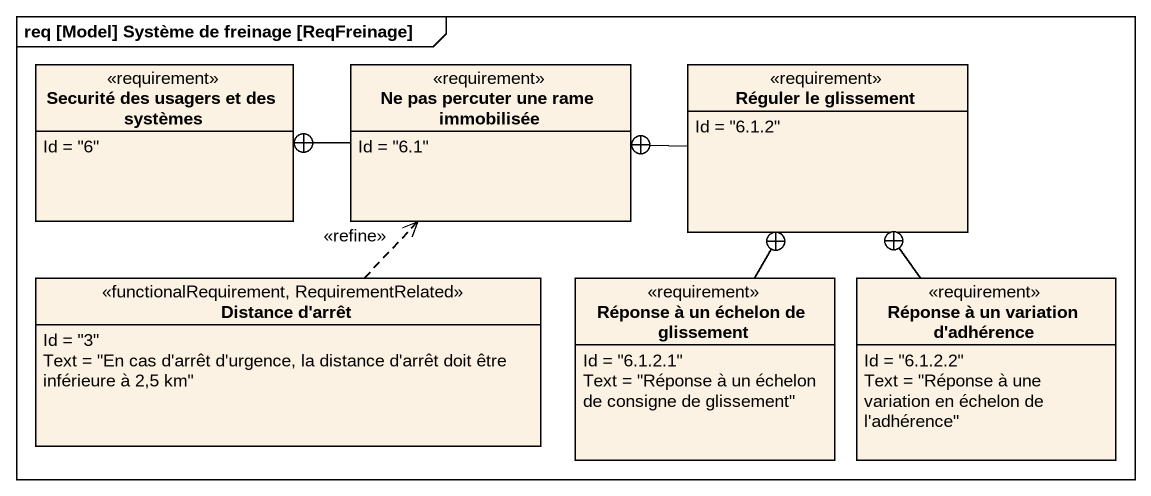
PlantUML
@startuml
mainframe req [Model] Système de freinage [ReqFreinage]
hide circle
hide empty members
class "Securité des usagers et des systèmes" as Securité_des_usagers_et_des <<requirement>> {
  Id = "6"
}
class "Ne pas percuter une rame immobilisée" as Ne_pas_percuter_une_rame <<requirement>> {
  Id = "6.1"
}
class "Réguler le glissement" as Réguler_le_glissement <<requirement>> {
  Id = "6.1.2"
}
class "Distance d'arrêt" as Distance_d_arrêt <<functionalRequirement, RequirementRelated>> {
  Id = "3"
  Text = "En cas d'arrêt d'urgence, la distance d'arrêt doit être inférieure à 2,5 km"
}
class "Réponse à un échelon de glissement" as Réponse_à_un_échelon_de <<requirement>> {
  Id = "6.1.2.1"
  Text = "Réponse à un échelon de consigne de glissement"
}
class "Réponse à un variation d'adhérence" as Réponse_à_un_variation_d <<requirement>> {
  Id = "6.1.2.2"
  Text = "Réponse à une variation en échelon de l'adhérence"
}
Ne_pas_percuter_une_rame -left-+ Securité_des_usagers_et_des
Réguler_le_glissement -left-+ Ne_pas_percuter_une_rame
Distance_d_arrêt .up.> Ne_pas_percuter_une_rame : <<refine>>
Réponse_à_un_échelon_de -up-+ Réguler_le_glissement
Réponse_à_un_variation_d -up-+ Réguler_le_glissement
@enduml
